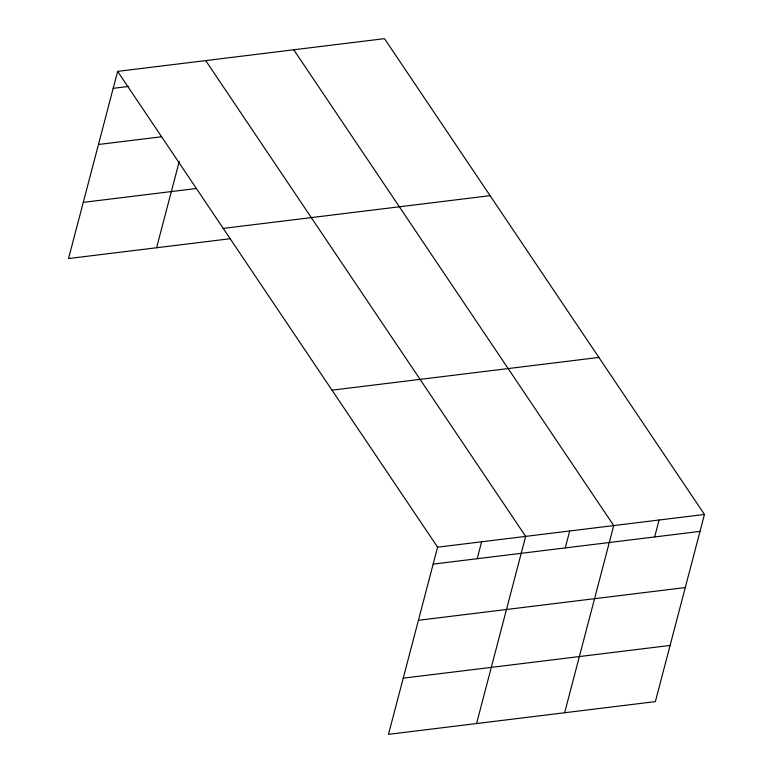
<?xml version="1.0" encoding="UTF-8"?>
<svg xmlns="http://www.w3.org/2000/svg" width="773" height="773" viewBox="0 0 773 773"><rect width="100%" height="100%" fill="white"/><g stroke="black" fill="none" stroke-linecap="round" stroke-linejoin="round"><path stroke-width="1.16" d="M117.641 71.387L437.595 547.187L388.49 734.35L655.359 701.613L704.464 514.451L384.51 38.65L117.641 71.387L68.536 258.549L230.383 238.702M156.6 247.746L179.239 161.47M477.192 558.715L481.627 541.786M476.564 723.547L525.659 536.385L205.705 60.584M565.256 547.912L569.701 530.983M564.628 712.745L613.733 525.582L293.769 49.781M654.654 536.945L659.098 520.016M113.196 88.315L128.666 86.421M98.461 144.493L161.528 136.753M83.271 202.371L196.332 188.506M223.223 228.402L490.092 195.666M332.013 390.172L598.882 357.435M437.595 547.187L704.464 514.451M433.16 564.116L700.029 531.38M418.415 620.294L685.284 587.557M403.235 678.172L670.104 645.436"/></g></svg>
